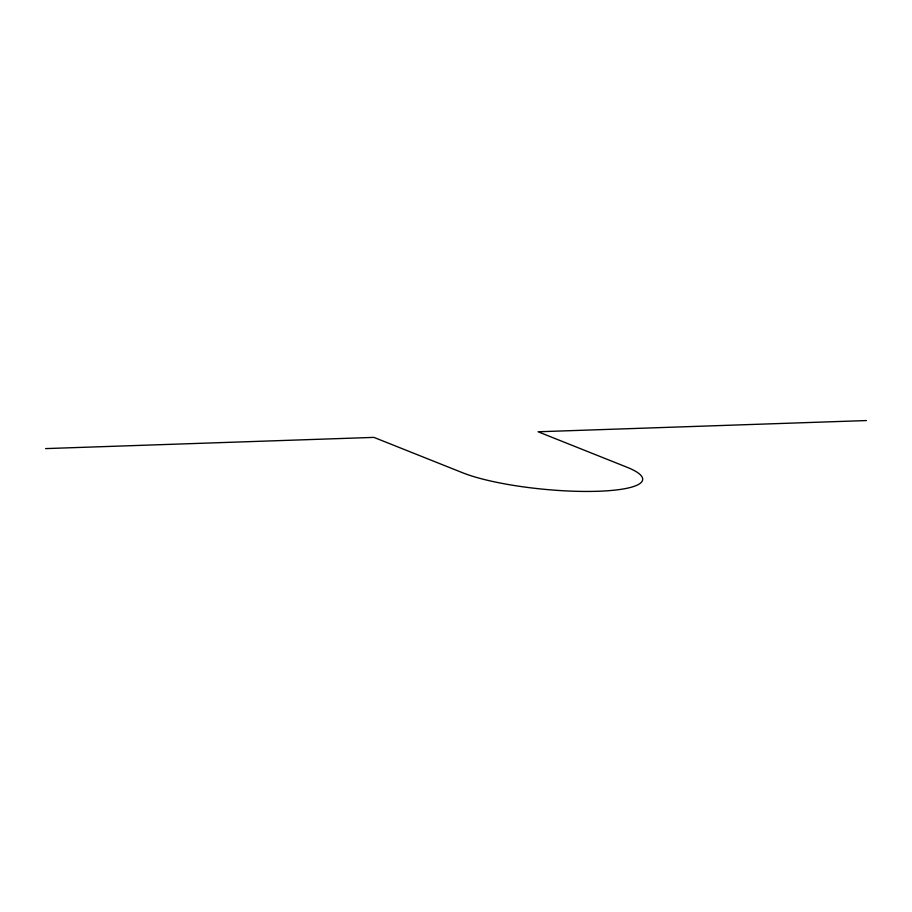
<?xml version="1.0" encoding="UTF-8"?>
<svg xmlns="http://www.w3.org/2000/svg" width="912" height="912" viewBox="0 0 912 912"><rect width="100%" height="100%" fill="white"/><g stroke="black" fill="none" stroke-linecap="round" stroke-linejoin="round"><path stroke-width="1.37" d="M45.6 448.601L373.92 437.384L462.76 472.815A98.325 19.266 5.6 0 0 598.135 491.26A98.325 19.266 5.6 0 0 626.92 467.206L538.08 431.775L866.4 420.557"/></g></svg>
